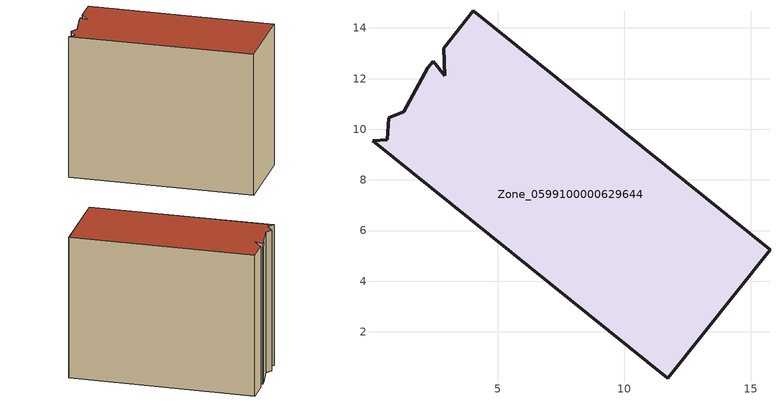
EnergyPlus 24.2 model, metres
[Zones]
Zone_0599100000629644
 floor ground (C_G): 0.06,9.55 0.64,9.58 0.7,10.46 1.3,10.7 2.25,12.42 2.45,12.68 2.91,12.12 2.88,13.21 4.04,14.67 15.75,5.24 11.72,0.18 z0
 wall outside (C_F): 11.72,0.18 15.75,5.24 4.04,14.67 2.88,13.21 2.91,12.12 2.45,12.68 2.25,12.42 1.3,10.7 0.7,10.46 0.64,9.58 0.06,9.55 11.72,0.18 z0:11.89
 roof outside (C_R): 0.64,9.58 0.06,9.55 11.72,0.18 15.75,5.24 4.04,14.67 2.88,13.21 2.91,12.12 2.45,12.68 2.25,12.42 1.3,10.7 0.7,10.46 z11.89
[BUILDING]
Pand.0599100000629644: North Axis=0; Terrain=City; Loads Convergence Tolerance Value=0.04; Temperature Convergence Tolerance Value=0.4; Solar Distribution=FullExterior; Maximum Number of Warmup Days=25; Minimum Number of Warmup Days=1
[Site:Location]
Rotterdam.The.Hague.AP_ZH_NLD Design_Conditions: Latitude=51.96; Longitude=4.45; Time Zone=1; Elevation=-4.5
[SITE:GROUNDTEMPERATURE:BUILDINGSURFACE]
18, 18, 18, 18, 18, 18, 18, 18, 18, 18, 18, 18
[MATERIAL] Thermal Absorptance=0.9; Solar Absorptance=0.7; Visible Absorptance=0.7
Name | Roughness | Thickness | Conductivity | Density | Specific Heat
G.TI.1946 | MediumSmooth | 0.15 | 1 | 540 | 1210
F.TI.1946 | Rough | 0.3 | 0.857143 | 1920 | 840
R.TI.1946 | MediumRough | 0.2 | 0.1 | 1500 | 1000
[CONSTRUCTION]
C_G: G.TI.1946
C_F: F.TI.1946
C_R: R.TI.1946
[ZONE]
Zone_0599100000629644: Type=1; Multiplier=1; Ceiling Height=Autocalculate; Volume=Autocalculate; Floor Area=autocalculate; Part of Total Floor Area=Yes
[ZONEINFILTRATION:DESIGNFLOWRATE]
Infil_Zone_0599100000629644: Zone or ZoneList or Space or SpaceList=Zone_0599100000629644; Schedule=AlwaysOn; Design Flow Rate Calculation Method=Flow/Area; Flow Rate per Floor Area=0.003; Constant Term Coefficient=1; Temperature Term Coefficient=0; Velocity Term Coefficient=0; Velocity Squared Term Coefficient=0
[HVACTEMPLATE:ZONE:IDEALLOADSAIRSYSTEM]
Zone_0599100000629644: Maximum Heating Supply Air Temperature=50; Minimum Cooling Supply Air Temperature=13; Maximum Heating Supply Air Humidity Ratio=0.0156; Minimum Cooling Supply Air Humidity Ratio=0.0077; Heating Limit=NoLimit; Cooling Limit=NoLimit; Dehumidification Control Type=ConstantSensibleHeatRatio; Cooling Sensible Heat Ratio=0.7; Dehumidification Setpoint=60; Humidification Control Type=None; Humidification Setpoint=30; Outdoor Air Method=None; Outdoor Air Flow Rate per Person=0.00944; Outdoor Air Flow Rate per Zone Floor Area=0; Outdoor Air Flow Rate per Zone=0; Demand Controlled Ventilation Type=None; Outdoor Air Economizer Type=NoEconomizer; Heat Recovery Type=None; Sensible Heat Recovery Effectiveness=0.7; Latent Heat Recovery Effectiveness=0.65
[ZONECONTROL:THERMOSTAT]
ThermostatControl_Zone_0599100000629644: Zone or ZoneList=Zone_0599100000629644; Control Type Schedule=DualSetpointControlType; Control 1=Thermostat_Zone_0599100000629644; Temperature Difference Between Cutout And Setpoint=0
[THERMOSTATSETPOINT:DUALSETPOINT]
Thermostat_Zone_0599100000629644: Heating Setpoint Temperature Schedule=HeatingSetpoint_Zone_0599100000629644; Cooling Setpoint Temperature Schedule=CoolingSetpoint_Zone_0599100000629644
[SCHEDULE:COMPACT]
HeatingSetpoint_Zone_0599100000629644: Through: 12/31, For: AllDays, Until: 24:00, 21
CoolingSetpoint_Zone_0599100000629644: Through: 12/31, For: AllDays, Until: 24:00, 24
DualSetpointControlType: Through: 12/31, For: AllDays, Until: 24:00, 4
AlwaysOn: Through: 12/31, For: AllDays, Until: 24:00, 1
